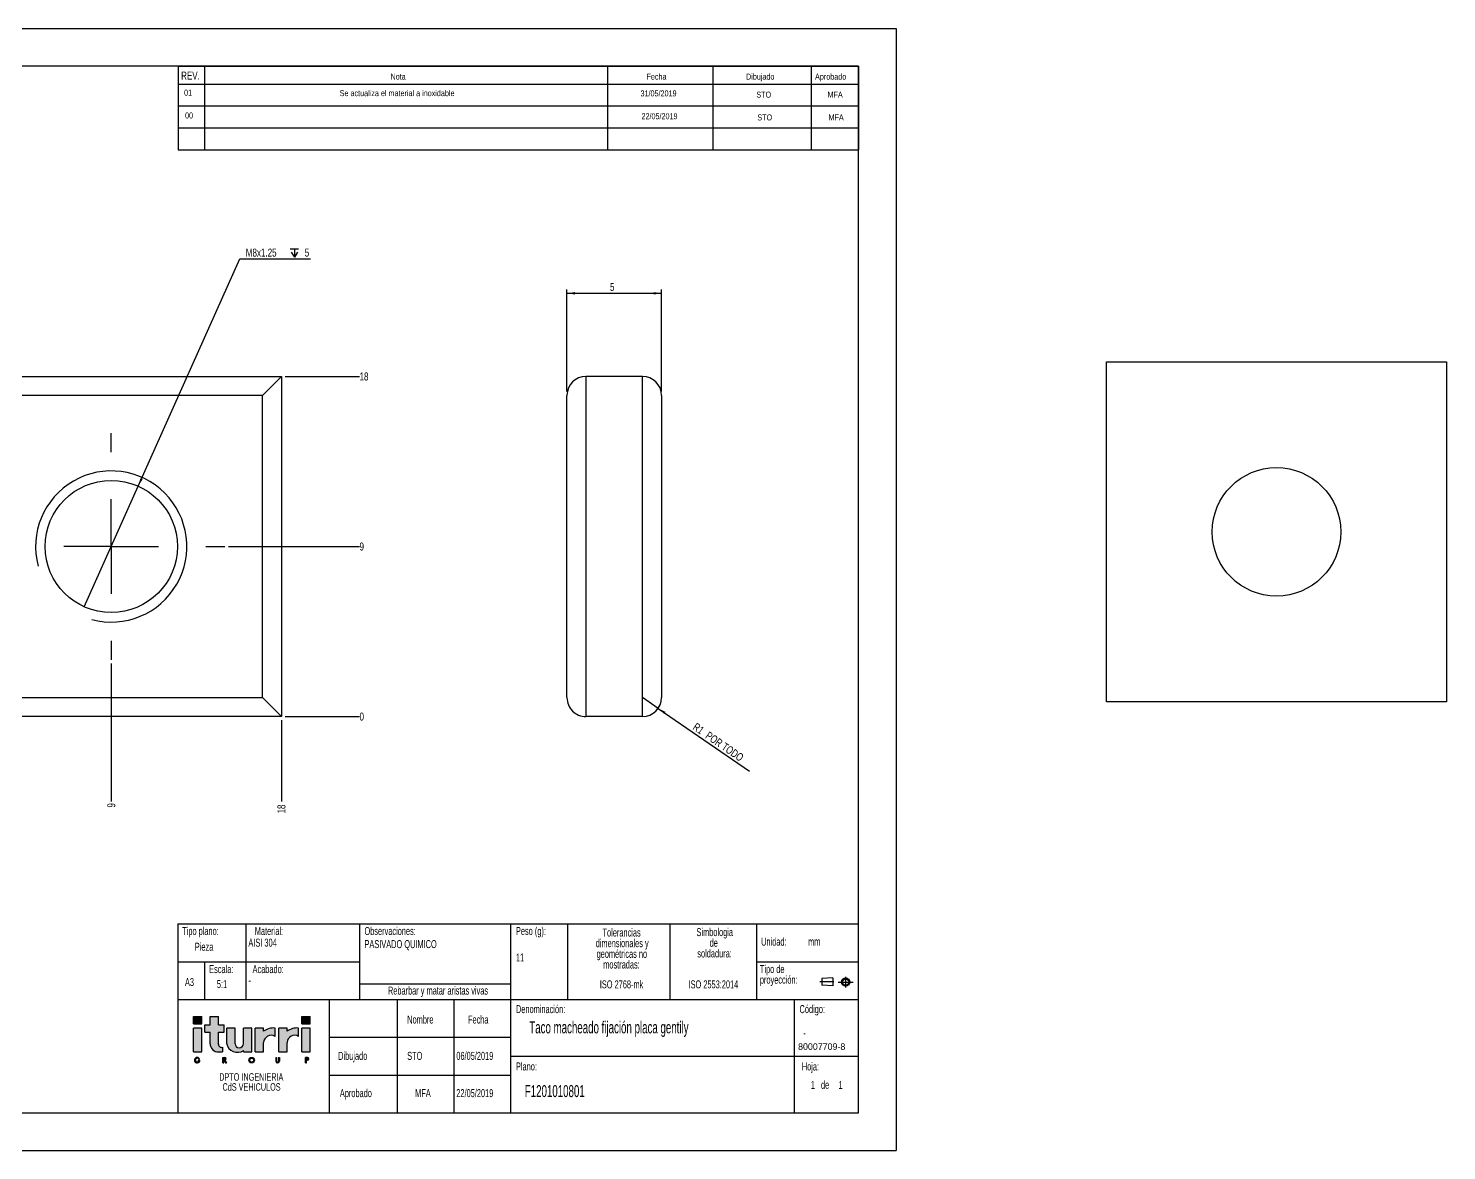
# Model space of a CAD drawing. Extents: x 0 to 565, y 0 to 163.
# Drawn here: x 38.1 to 113.1, y 0 to 59.4 of the extents above; entities that cross this region are included whole.
import ezdxf

# ---------------------------------------------------------------- set-up
doc = ezdxf.new("R2010")
doc.units = 0
doc.header["$LTSCALE"] = 0.2
doc.linetypes.add('CENTERX2', pattern=[20.319999999999997, 12.7, -2.54, 2.54, -2.54])
doc.layers.get('0').update_dxf_attribs({"linetype": 'CONTINUOUS'})
doc.layers.add('FORMATO', color=7, linetype='CONTINUOUS')
doc.layers.add('SLD-0', color=179, linetype='CONTINUOUS')
doc.styles.add('SLDTEXTSTYLE0', font='TXT', dxfattribs={"width": 0.605})
doc.styles.add('SLDTEXTSTYLE1', font='TXT', dxfattribs={"width": 0.75})
doc.dimstyles.new('SLDDIMSTYLE0', dxfattribs={"dimtxt": 0.4233333333333333, "dimasz": 0.4233333333333333, "dimexe": 0, "dimexo": 0.0625, "dimgap": 0.1058333333333333, "dimtad": 0, "dimtih": 1, "dimtoh": 1, "dimdec": 0, "dimrnd": 1e-09, "dimdsep": 46, "dimtxsty": 'SLDTEXTSTYLE1', "dimblk1": 'NONE', "dimblk2": 'NONE', "dimsah": 1, "dimcen": 0.09, "dimadec": 0, "dimazin": 0, "dimtfac": 1, "dimtdec": 0, "dimtofl": 0, "dimtmove": 0, "dimatfit": 3, "dimldrblk": 'NONE', "dimfxl": 0, "dimtolj": 1, "dimtzin": 12, "dimarcsym": 0})
doc.dimstyles.new('SLDDIMSTYLE1', dxfattribs={"dimtxt": 0.4233333333333333, "dimasz": 0.4233333333333333, "dimexe": 0, "dimexo": 0.0625, "dimgap": 0.1058333333333333, "dimtad": 0, "dimtih": 1, "dimtoh": 1, "dimdec": 1, "dimrnd": 1e-09, "dimzin": 12, "dimdsep": 46, "dimtxsty": 'SLDTEXTSTYLE1', "dimblk1": 'NONE', "dimblk2": 'NONE', "dimsah": 1, "dimcen": 0.09, "dimadec": 0, "dimazin": 0, "dimtfac": 1, "dimtdec": 1, "dimtofl": 0, "dimtmove": 0, "dimatfit": 3, "dimldrblk": 'NONE', "dimfxl": 0, "dimtolj": 1, "dimtzin": 12, "dimarcsym": 0})
doc.dimstyles.new('SLDDIMSTYLE2', dxfattribs={"dimtxt": 0.4233333333333333, "dimasz": 0.4233333333333333, "dimexe": 0, "dimexo": 0.0625, "dimgap": 0.1058333333333333, "dimtad": 1, "dimdec": 1, "dimrnd": 1e-09, "dimzin": 12, "dimdsep": 46, "dimtxsty": 'SLDTEXTSTYLE1', "dimsah": 1, "dimcen": 0.09, "dimadec": 0, "dimazin": 0, "dimtfac": 1, "dimtdec": 1, "dimtofl": 0, "dimtmove": 0, "dimatfit": 3, "dimfxl": 0, "dimtolj": 1, "dimtzin": 12, "dimarcsym": 0})
doc.dimstyles.new('SLDDIMSTYLE3', dxfattribs={"dimtxt": 0.4233333333333333, "dimasz": 0.4233333333333333, "dimexe": 0, "dimexo": 0.0625, "dimgap": 0.1058333333333333, "dimtad": 1, "dimdec": 1, "dimrnd": 1e-09, "dimzin": 12, "dimdsep": 46, "dimtxsty": 'SLDTEXTSTYLE1', "dimsah": 1, "dimcen": 0, "dimadec": 0, "dimazin": 0, "dimtfac": 1, "dimtdec": 1, "dimtofl": 0, "dimtmove": 0, "dimatfit": 3, "dimfxl": 0, "dimtolj": 1, "dimtzin": 12, "dimarcsym": 0})

# ---------------------------------------------------------------- blocks, each defined once
blk = doc.blocks.new('BLOQUE3')
at = {"color": 7, "linetype": 'CENTERX2'}
for p, q in [((79.58488141647274, 26.01115655496413), (78.95982678401784, 26.01115655496413)), ((79.77607562216458, 26.00408451931419), (80.43168376271743, 26.00408451931419)), ((80.103879692441, 25.76924235202747), (80.103879692441, 26.23892668660091))]:
    blk.add_line(p, q, dxfattribs=at)
at = {"color": 7, "linetype": 'Continuous'}
for p, q in [((79.53686373058896, 26.18948074606496), (79.04649402297167, 26.15381590784479)), ((79.04649402297167, 26.15381590784479), (79.04649402297167, 25.86849720208347)), ((79.53686373058896, 25.83283236386331), (79.04649402297167, 25.86849720208347)), ((79.53686373058896, 26.18948074606496), (79.53686373058896, 25.83283236386331))]:
    blk.add_line(p, q, dxfattribs=at)
for radius in [0.1783241911008239, 0.1426593528806507]:
    blk.add_circle((80.103879692441, 26.00408451931419), radius, dxfattribs=at)
blk = doc.blocks.new('SW_NOTE_0')
at = {"color": 0, "linetype": 'Continuous', "char_height": 0.2645833333333333, "attachment_point": 2, "style": 'SLDTEXTSTYLE0'}
for s, insert in [('DPTO INGENIERIA', (1.566829427083333, 0.3410658394813325)), ('CdS VEHICULOS', (1.575863047689199, -0.01171193403305751))]:
    blk.add_mtext(s, dxfattribs=dict(at, insert=insert))
blk = doc.blocks.new('BLOQUE1')
at = {"linetype": 'Continuous'}
for points in [[(0, 2.528957398572557), (0.2940058974944981, 2.528957398572557), (0.2940058974944981, 2.786212558880153), (0, 2.786212558880153)], [(3.819514983016063, 2.528957398572557), (4.113520880509188, 2.528957398572557), (4.113520880509188, 2.786212558880153), (3.819514983016063, 2.786212558880153)], [(0, 2.38195444982568), (0, 1.536687494530173), (0.2940058974959081, 1.536687494530173), (0.2940058974959081, 2.38195444982568)], [(3.819514983016063, 2.38195444982568), (3.819514983016063, 1.536687494530173), (4.113520880510571, 1.536687494530173), (4.113520880510571, 2.38195444982568)]]:
    blk.add_hatch(color=7, dxfattribs=at).paths.add_polyline_path(points, flags=0)
h = blk.add_hatch(color=7, dxfattribs=at)
edge = h.paths.add_edge_path(flags=0)
edge.add_line((0.588011794987849, 2.234951501078989), (0.588011794987849, 1.830693392024513))
edge.add_arc((0.8820176924819659, 1.830693392024275), 0.2940058974941188, 179.9999999999535, 270.0000000000304)
edge.add_line((0.8820176924821177, 1.536687494530154), (1.029020641226637, 1.536687494530154))
edge.add_line((1.029020641226637, 1.536687494530154), (1.029020641226623, 1.703667294140171))
edge.add_arc((1.00002175125713, 1.818681658504378), 0.1186138256257055, 185.8121672813475, 284.1511960427798, ccw=False)
edge.add_arc((1.00002175125713, 1.818681658504378), 0.1186138256257055, 174.1878327174649, 185.8121672813475, ccw=False)
edge.add_line((0.8820176924823508, 1.830693392028055), (0.8820176924823508, 2.234951501078989))
edge.add_line((0.8820176924823508, 2.234951501078989), (1.090764739020045, 2.234951501078989))
edge.add_line((1.090764739020045, 2.234951501078989), (1.090764739020045, 2.49220666138657))
edge.add_line((1.090764739020045, 2.49220666138657), (0.8820176924823508, 2.49220666138657))
edge.add_line((0.8820176924823508, 2.49220666138657), (0.8820176924823508, 2.786212558880386))
edge.add_line((0.8820176924823508, 2.786212558880386), (0.588011794987849, 2.786212558880386))
edge.add_line((0.588011794987849, 2.786212558880386), (0.588011794987849, 2.49220666138657))
edge.add_line((0.588011794987849, 2.49220666138657), (0.4042581090557107, 2.49220666138657))
edge.add_line((0.4042581090557107, 2.49220666138657), (0.4042581090557107, 2.234951501078989))
edge.add_line((0.4042581090557107, 2.234951501078989), (0.588011794987849, 2.234951501078989))
h = blk.add_hatch(color=7, dxfattribs=at)
edge = h.paths.add_edge_path(flags=0)
edge.add_line((1.176023589975209, 2.38195444982568), (1.176023589975209, 1.83069339202428))
edge.add_arc((1.548887422936751, 1.903670226651828), 0.3799382269830552, 191.0739343382657, 304.4905915460011)
edge.add_line((1.764035384965098, 1.590517850390565), (1.764035384965098, 1.536687494529243))
edge.add_line((1.764035384965098, 1.536687494529243), (2.058041282459711, 1.536687494529243))
edge.add_line((2.058041282459711, 1.536687494529243), (2.058041282459711, 2.38195444982568))
edge.add_line((2.058041282459711, 2.38195444982568), (1.764035384965597, 2.38195444982568))
edge.add_line((1.764035384965597, 2.38195444982568), (1.764035384965597, 1.83069339202428))
edge.add_arc((1.617032436218346, 1.83069339202428), 0.1470029487472509, 180, 360, ccw=False)
edge.add_line((1.470029487471095, 1.83069339202428), (1.470029487471095, 2.38195444982568))
edge.add_line((1.470029487471095, 2.38195444982568), (1.176023589975209, 2.38195444982568))
h = blk.add_hatch(color=7, dxfattribs=at)
edge = h.paths.add_edge_path(flags=0)
edge.add_arc((2.745599752880882, 1.857364191301073), 0.2680297328693548, 59.34960505052129, 176.8199676444252, ccw=False)
edge.add_line((2.882240852664109, 2.087948552332014), (2.882240852664109, 2.381954449825816))
edge.add_arc((2.833155716897795, 1.771985960085562), 0.6119402822410083, 85.39923131649581, 125.479007213571)
edge.add_line((2.477982743608694, 2.270306206587936), (2.477982743608694, 2.38195444982568))
edge.add_line((2.477982743608694, 2.38195444982568), (2.183976846115672, 2.38195444982568))
edge.add_line((2.183976846115672, 2.38195444982568), (2.183976846115672, 1.536687494530173))
edge.add_line((2.183976846115672, 1.536687494530173), (2.477982743610167, 1.536687494530173))
edge.add_line((2.477982743610167, 1.536687494530173), (2.477982743610167, 1.872232750444986))
h = blk.add_hatch(color=7, dxfattribs=at)
edge = h.paths.add_edge_path(flags=0)
edge.add_arc((3.569799323085002, 1.857364191301073), 0.2680297328693599, 59.34960505051538, 176.8199676444252, ccw=False)
edge.add_line((3.706440422868258, 2.087948552332009), (3.706440422868296, 2.381954449825765))
edge.add_arc((3.65735528710196, 1.771985960085507), 0.6119402822410149, 85.39923131649378, 125.4790072135723)
edge.add_line((3.302182313812844, 2.270306206587879), (3.302182313812822, 2.38195444982568))
edge.add_line((3.302182313812822, 2.38195444982568), (3.008176416319815, 2.38195444982568))
edge.add_line((3.008176416319815, 2.38195444982568), (3.008176416319815, 1.536687494530173))
edge.add_line((3.008176416319815, 1.536687494530173), (3.302182313814287, 1.536687494530173))
edge.add_line((3.302182313814287, 1.536687494530173), (3.302182313814287, 1.872232750444986))
h = blk.add_hatch(color=7, dxfattribs=at)
edge = h.paths.add_edge_path(flags=0)
edge.add_line((0.1796086083265869, 1.297678162934524), (0.219365498224285, 1.297678162934524))
edge.add_arc((0.1365502923927305, 1.248177563289832), 0.09648143698197358, 30.86775549419073, 356.7364169736078)
edge.add_line((0.2328752560142644, 1.242684925907259), (0.1767139190691269, 1.242684925907259))
edge.add_line((0.1767139190691269, 1.242684925907259), (0.1767139190691306, 1.211810866079295))
edge.add_line((0.1767139190691306, 1.211810866079295), (0.1911560729497497, 1.211810866079295))
edge.add_arc((0.1365502923927305, 1.248177563289832), 0.06560737714803143, 48.98147859615631, 326.33693188446523, ccw=False)
h = blk.add_hatch(color=7, dxfattribs=at)
edge = h.paths.add_edge_path(flags=0)
edge.add_line((1.173452064607761, 1.151696126307214), (1.117133335612238, 1.251943107923816))
edge.add_arc((1.110261854392032, 1.298046420005802), 0.04661258026636733, 278.4772606009694, 450.0000000000008)
edge.add_line((1.110261854392032, 1.34465900027217), (1.038955076909624, 1.34465900027217))
edge.add_line((1.038955076909624, 1.34465900027217), (1.038955076909624, 1.151696126307237))
edge.add_line((1.038955076909624, 1.151696126307237), (1.069829136744619, 1.151696126307237))
edge.add_line((1.069829136744619, 1.151696126307237), (1.069829136744619, 1.251433839739458))
edge.add_line((1.069829136744619, 1.251433839739458), (1.082006761719952, 1.251433839739458))
edge.add_line((1.082006761719952, 1.251433839739458), (1.138039383974868, 1.151696126307214))
edge.add_line((1.138039383974868, 1.151696126307214), (1.173452064607761, 1.151696126307214))
edge = h.paths.add_edge_path(flags=0)
edge.add_arc((1.110261854392032, 1.298046420005802), 0.01573852043200014, -90.0000000000008, 89.9999999999992, ccw=False)
edge.add_line((1.110261854392032, 1.282307899573802), (1.069829136744619, 1.282307899573802))
edge.add_line((1.069829136744619, 1.282307899573802), (1.069829136744619, 1.313784940437801))
edge.add_line((1.069829136744619, 1.313784940437801), (1.110261854392032, 1.313784940437802))
h = blk.add_hatch(color=7, dxfattribs=at)
edge = h.paths.add_edge_path(flags=0)
edge.add_arc((2.057301755072564, 1.248177563289832), 0.09648143698239112, 0, 360)
edge = h.paths.add_edge_path(flags=0)
edge.add_arc((2.057301755072564, 1.248177563289832), 0.06560737714802478, 0, 360)
h = blk.add_hatch(color=7, dxfattribs=at)
edge = h.paths.add_edge_path(flags=0)
edge.add_line((2.905572058823439, 1.34465900027217), (2.905572058823439, 1.21601708429554))
edge.add_arc((2.969893016811934, 1.21601708429554), 0.06432095798849882, 180, 360.0000000000008)
edge.add_line((3.034213974800437, 1.21601708429554), (3.034213974800437, 1.34465900027217))
edge.add_line((3.034213974800437, 1.34465900027217), (3.003339914966152, 1.34465900027217))
edge.add_line((3.003339914966152, 1.34465900027217), (3.003339914966152, 1.21601708429554))
edge.add_arc((2.969893016811934, 1.21601708429554), 0.0334468981542176, 180, 360, ccw=False)
edge.add_line((2.936446118657717, 1.21601708429554), (2.936446118657717, 1.34465900027217))
edge.add_line((2.936446118657717, 1.34465900027217), (2.905572058823439, 1.34465900027217))
h = blk.add_hatch(color=7, dxfattribs=at)
edge = h.paths.add_edge_path(flags=0)
edge.add_line((3.987473494714607, 1.24361598297014), (4.024550244142314, 1.24361598297014))
edge.add_arc((4.024550244142314, 1.294137491621154), 0.05052150865101496, 270.0000000000008, 450.0000000000008)
edge.add_line((4.024550244142314, 1.34465900027217), (3.956599434879611, 1.34465900027217))
edge.add_line((3.956599434879611, 1.34465900027217), (3.956599434879611, 1.151696126307237))
edge.add_line((3.956599434879611, 1.151696126307237), (3.987473494714607, 1.151696126307237))
edge.add_line((3.987473494714607, 1.151696126307237), (3.987473494714607, 1.24361598297014))
edge = h.paths.add_edge_path(flags=0)
edge.add_arc((4.024550244142314, 1.294137491621154), 0.01964744881670921, -90.0000000000008, 89.9999999999992, ccw=False)
edge.add_line((4.024550244142314, 1.274490042804445), (3.987473494714607, 1.274490042804445))
edge.add_line((3.987473494714607, 1.274490042804445), (3.987473494714607, 1.313784940437863))
edge.add_line((3.987473494714607, 1.313784940437863), (4.024550244142314, 1.313784940437863))
at = {"layer": 'SLD-0'}
for p, q in [((0, 2.786212558880152), (0.2940058974944981, 2.786212558880152)), ((0, 2.528957398572556), (0, 2.786212558880152)), ((0, 2.528957398572556), (0.2940058974944981, 2.528957398572556)), ((0.2940058974944981, 2.528957398572556), (0.2940058974944981, 2.786212558880152)), ((0.5880117949878472, 2.49220666138657), (0.5880117949878472, 2.786212558880385)), ((0.5880117949878472, 2.786212558880385), (0.8820176924823508, 2.786212558880385)), ((0.8820176924823508, 2.49220666138657), (0.8820176924823508, 2.786212558880385)), ((3.819514983016065, 2.786212558880152), (4.113520880509186, 2.786212558880152)), ((3.819514983016065, 2.528957398572556), (3.819514983016065, 2.786212558880152)), ((3.819514983016065, 2.528957398572556), (4.113520880509186, 2.528957398572556)), ((4.113520880509186, 2.528957398572556), (4.113520880509186, 2.786212558880152)), ((0, 1.536687494530173), (0, 2.381954449825679)), ((0.2940058974959081, 2.381954449825679), (0, 2.381954449825679)), ((0.2940058974959081, 1.536687494530173), (0.2940058974959081, 2.381954449825679)), ((0.4042581090557107, 2.49220666138657), (0.5880117949878472, 2.49220666138657)), ((0.4042581090557107, 2.234951501078988), (0.4042581090557107, 2.49220666138657)), ((0.4042581090557107, 2.234951501078988), (0.5880117949878472, 2.234951501078988)), ((0.5880117949878472, 1.830693392024513), (0.5880117949878472, 2.234951501078988)), ((0.8820176924823508, 2.49220666138657), (1.090764739020045, 2.49220666138657)), ((0.8820176924823508, 2.234951501078988), (1.090764739020045, 2.234951501078988)), ((0.8820176924823508, 1.80666992498317), (0.8820176924823508, 2.234951501078988)), ((1.090764739020045, 2.234951501078988), (1.090764739020045, 2.49220666138657)), ((1.176023589975211, 1.83069339202428), (1.176023589975211, 2.381954449825679)), ((1.470029487471097, 2.381954449825679), (1.176023589975211, 2.381954449825679)), ((1.470029487471097, 1.83069339202428), (1.470029487471097, 2.381954449825679)), ((2.058041282459711, 2.381954449825679), (1.764035384965595, 2.381954449825679)), ((1.764035384965595, 1.83069339202428), (1.764035384965595, 2.381954449825679)), ((2.058041282459711, 1.536687494529242), (2.058041282459711, 2.381954449825679)), ((2.18397684611567, 1.536687494530173), (2.18397684611567, 2.381954449825679)), ((2.477982743608698, 2.381954449825679), (2.18397684611567, 2.381954449825679)), ((2.477982743608698, 2.270306206587935), (2.477982743608698, 2.381954449825679)), ((2.882240852664109, 2.087948552332014), (2.882240852664109, 2.381954449825816)), ((3.008176416319813, 1.536687494530173), (3.008176416319813, 2.381954449825679)), ((3.302182313812773, 2.381954449825679), (3.008176416319813, 2.381954449825679)), ((3.302182313812773, 2.27030620658788), (3.302182313812773, 2.381954449825679)), ((3.706440422868257, 2.087948552332008), (3.706440422868293, 2.381954449825765)), ((3.819514983016065, 1.536687494530173), (3.819514983016065, 2.381954449825679)), ((4.113520880510574, 2.381954449825679), (3.819514983016065, 2.381954449825679)), ((4.113520880510574, 1.536687494530173), (4.113520880510574, 2.381954449825679)), ((1.764035384965097, 1.536687494529242), (1.764035384965097, 1.590517850390565)), ((2.477982743610169, 1.536687494530173), (2.477982743610169, 1.872232750444985)), ((3.302182313814289, 1.536687494530173), (3.302182313814289, 1.872232750444985)), ((0.1767139190691272, 1.242684925907259), (0.2328752560142644, 1.242684925907259)), ((0.1767139190691302, 1.211810866079295), (0.1767139190691272, 1.242684925907259)), ((0.1767139190691302, 1.211810866079295), (0.191156072949748, 1.211810866079295)), ((0.1796086083265869, 1.297678162934524), (0.2193654982242832, 1.297678162934524)), ((1.038955076909626, 1.151696126307236), (1.038955076909626, 1.344659000272169)), ((1.038955076909626, 1.344659000272169), (1.110261854392031, 1.344659000272169)), ((1.038955076909626, 1.151696126307236), (1.069829136744621, 1.151696126307236)), ((1.069829136744621, 1.282307899573802), (1.069829136744621, 1.313784940437801)), ((1.069829136744621, 1.313784940437801), (1.110261854392031, 1.313784940437802)), ((1.069829136744621, 1.282307899573802), (1.110261854392031, 1.282307899573802)), ((1.069829136744621, 1.251433839739458), (1.08200676171995, 1.251433839739458)), ((1.069829136744621, 1.151696126307236), (1.069829136744621, 1.251433839739458)), ((1.08200676171995, 1.251433839739458), (1.13803938397487, 1.151696126307214)), ((1.117133335612236, 1.251943107923817), (1.173452064607761, 1.151696126307214)), ((1.13803938397487, 1.151696126307214), (1.173452064607761, 1.151696126307214)), ((2.905572058823436, 1.344659000272169), (2.905572058823436, 1.21601708429554)), ((2.905572058823436, 1.344659000272169), (2.936446118657721, 1.344659000272169)), ((2.936446118657721, 1.344659000272169), (2.936446118657721, 1.21601708429554)), ((3.003339914966152, 1.344659000272169), (3.003339914966152, 1.21601708429554)), ((3.003339914966152, 1.344659000272169), (3.034213974800437, 1.344659000272169)), ((3.034213974800437, 1.344659000272169), (3.034213974800437, 1.21601708429554)), ((4.024550244142317, 1.344659000272169), (3.956599434879609, 1.344659000272169)), ((3.956599434879609, 1.151696126307236), (3.956599434879609, 1.344659000272169)), ((3.956599434879609, 1.151696126307236), (3.956599434879609, 1.344659000272169)), ((3.956599434879609, 1.151696126307236), (3.987473494714605, 1.151696126307236)), ((3.987473494714605, 1.274490042804445), (3.987473494714605, 1.313784940437863)), ((4.024550244142317, 1.313784940437863), (3.987473494714605, 1.313784940437863)), ((4.024550244142317, 1.274490042804445), (3.987473494714605, 1.274490042804445)), ((4.024550244142317, 1.243615982970139), (3.987473494714605, 1.243615982970139)), ((3.987473494714605, 1.151696126307236), (3.987473494714605, 1.243615982970139))]:
    blk.add_line(p, q, dxfattribs=at)
at = {"layer": 'SLD-0', "linetype": 'Continuous'}
for p, q in [((0, 1.536687494530173), (0.2940058974959081, 1.536687494530173)), ((0.8820176924821177, 1.536687494530153), (1.029020641226636, 1.536687494530153)), ((1.029020641226624, 1.703667294140171), (1.029020641226636, 1.536687494530153)), ((1.764035384965097, 1.536687494529242), (2.058041282459711, 1.536687494529242)), ((2.18397684611567, 1.536687494530173), (2.477982743610169, 1.536687494530173)), ((3.008176416319813, 1.536687494530173), (3.302182313814289, 1.536687494530173)), ((3.819514983016065, 1.536687494530173), (4.113520880510574, 1.536687494530173))]:
    blk.add_line(p, q, dxfattribs=at)
at = {"layer": 'SLD-0'}
for radius in [0.09648143698238698, 0.06560737714802478]:
    blk.add_circle((2.057301755072566, 1.248177563289832), radius, dxfattribs=at)
at = {"layer": 'SLD-0', "linetype": 'Continuous'}
for centre, radius, start, end in [((2.833155716897795, 1.771985960085562), 0.6119402822410075, 85.39923131649581, 125.4790072135707), ((2.745599752880884, 1.857364191301072), 0.2680297328693557, 59.34960505052255, 176.819967644426), ((3.657355287101885, 1.77198596008551), 0.6119402822410163, 85.399231316487, 125.479007213572), ((3.569799323085005, 1.857364191301072), 0.2680297328693623, 59.34960505051691, 176.819967644426)]:
    blk.add_arc(centre, radius, start, end, dxfattribs=at)
at = {"layer": 'SLD-0'}
for centre, radius, start, end in [((0.8820176924819678, 1.830693392024274), 0.2940058974941206, 179.9999999999535, 270.00000000003), ((1.000021751257131, 1.818681658504377), 0.1186138256257049, 174.1878327193011, 284.1511960427808), ((1.54888742293675, 1.903670226651828), 0.3799382269830543, 191.0739343382658, 304.4905915460011), ((1.617032436218346, 1.83069339202428), 0.1470029487472491, 180, 0), ((0.1365502923927286, 1.248177563289832), 0.09648143698197496, 30.86775549419072, 356.7364169736078), ((0.1365502923927286, 1.248177563289832), 0.06560737714803282, 48.9814785961559, 326.3369318844665), ((1.110261854392031, 1.298046420005802), 0.04661258026636749, 278.4772606009695, 90), ((1.110261854392031, 1.298046420005802), 0.01573852043200019, 270.0000000000008, 90), ((2.969893016811937, 1.21601708429554), 0.0643209579885009, 180, 0), ((2.969893016811937, 1.21601708429554), 0.03344689815421598, 180, 0), ((4.024550244142317, 1.294137491621154), 0.05052150865101512, 270.0000000000008, 90), ((4.024550244142317, 1.294137491621154), 0.01964744881670932, 270.0000000000008, 90)]:
    blk.add_arc(centre, radius, start, end, dxfattribs=at)
at = {"color": 7, "linetype": 'Continuous'}
blk.add_blockref('SW_NOTE_0', (0.4764245438389825, 0.4471586815527541), dxfattribs=at)
blk = doc.blocks.new('SW_NOTE_1')
at = {"layer": 'SLD-0', "color": 0, "char_height": 0.4233333333333333, "attachment_point": 2, "style": 'SLDTEXTSTYLE0'}
for s, insert in [('dimensionales y', (1.508663719991843, -0.01873909445289229)), ('Tolerancias', (1.48166666666667, 0.5457053431701318)), ('geométricas no', (1.492543903092547, -0.5831835320759162)), ('mostradas:', (1.475738008966043, -1.14762796969894))]:
    blk.add_mtext(s, dxfattribs=dict(at, insert=insert))
blk = doc.blocks.new('SW_NOTE_2')
at = {"layer": 'SLD-0', "color": 0, "char_height": 0.4233333333333333, "attachment_point": 1, "style": 'SLDTEXTSTYLE0'}
for s, insert in [('Tipo de', (0, 0.5457053431701318)), ('proyección:', (0, -0.01873909445289229))]:
    blk.add_mtext(s, dxfattribs=dict(at, insert=insert))
blk = doc.blocks.new('SW_NOTE_3')
at = {"layer": 'SLD-0', "color": 0, "char_height": 0.4233333333333333, "attachment_point": 2, "style": 'SLDTEXTSTYLE0'}
for s, insert in [('Simbologia', (1.42213541666667, 0.5457053431701318)), ('de', (1.368483741879467, -0.01873909445289229)), ('soldadura:', (1.412825998117528, -0.5831835320759162))]:
    blk.add_mtext(s, dxfattribs=dict(at, insert=insert))
blk = doc.blocks.new('SW_NOTE_5')
at = {"layer": 'SLD-0', "color": 0, "char_height": 0.4233333333333333, "attachment_point": 2, "style": 'SLDTEXTSTYLE0'}
for s, insert in [('dimensionales y', (1.508663719991843, -0.01873909445289229)), ('Tolerancias', (1.48166666666667, 0.5457053431701318)), ('geométricas no', (1.492543903092547, -0.5831835320759162)), ('mostradas:', (1.475738008966043, -1.14762796969894))]:
    blk.add_mtext(s, dxfattribs=dict(at, insert=insert))
blk = doc.blocks.new('SW_NOTE_6')
at = {"layer": 'SLD-0', "color": 0, "char_height": 0.4233333333333333, "attachment_point": 1, "style": 'SLDTEXTSTYLE0'}
for s, insert in [('Tipo de', (0, 0.5457053431701318)), ('proyección:', (0, -0.01873909445289229))]:
    blk.add_mtext(s, dxfattribs=dict(at, insert=insert))
blk = doc.blocks.new('SW_NOTE_7')
at = {"layer": 'SLD-0', "color": 0, "char_height": 0.4233333333333333, "attachment_point": 2, "style": 'SLDTEXTSTYLE0'}
for s, insert in [('Simbologia', (1.42213541666667, 0.5457053431701318)), ('de', (1.368483741879467, -0.01873909445289229)), ('soldadura:', (1.412825998117528, -0.5831835320759162))]:
    blk.add_mtext(s, dxfattribs=dict(at, insert=insert))
blk = doc.blocks.new('_D_1')
at = {"layer": 'FORMATO', "color": 7}
blk.add_line((42.47212303245887, 25.77642774566473), (42.47212303245887, 18.47084269900588), dxfattribs=at)
at = {"layer": 'FORMATO', "color": 7, "insert": (42.26273252021778, 18.15804639407214), "char_height": 0.4233333333333333, "attachment_point": 1, "rotation": 90, "style": 'SLDTEXTSTYLE1'}
blk.add_mtext('9', dxfattribs=at)
blk = doc.blocks.new('_NONE')
blk = doc.blocks.new('_D_2')
at = {"layer": 'FORMATO', "color": 7}
blk.add_line((51.47212303245887, 22.77642774566473), (51.47212303245887, 18.47084269900588), dxfattribs=at)
at = {"layer": 'FORMATO', "color": 7, "insert": (51.26273252021778, 17.84525008913841), "char_height": 0.4233333333333333, "attachment_point": 1, "rotation": 90, "style": 'SLDTEXTSTYLE1'}
blk.add_mtext('18', dxfattribs=at)
blk = doc.blocks.new('_D_3')
at = {"layer": 'FORMATO', "color": 7}
blk.add_line((51.67212303245887, 22.97642774566473), (55.60567159202471, 22.97642774566473), dxfattribs=at)
at = {"layer": 'FORMATO', "color": 7, "insert": (55.6056715920247, 23.18581825790582), "char_height": 0.4233333333333333, "attachment_point": 1, "style": 'SLDTEXTSTYLE1'}
blk.add_mtext('0', dxfattribs=at)
blk = doc.blocks.new('_D_4')
at = {"layer": 'FORMATO', "color": 7}
blk.add_line((48.67212303245888, 31.97642774566473), (55.60567159202471, 31.97642774566473), dxfattribs=at)
at = {"layer": 'FORMATO', "color": 7, "insert": (55.6056715920247, 32.18581825790582), "char_height": 0.4233333333333333, "attachment_point": 1, "style": 'SLDTEXTSTYLE1'}
blk.add_mtext('9', dxfattribs=at)
blk = doc.blocks.new('_D_5')
at = {"layer": 'FORMATO', "color": 7}
blk.add_line((51.67212303245887, 40.97642774566473), (55.60567159202471, 40.97642774566473), dxfattribs=at)
at = {"layer": 'FORMATO', "color": 7, "insert": (55.60567159202472, 41.18581825790581), "char_height": 0.4233333333333333, "attachment_point": 1, "style": 'SLDTEXTSTYLE1'}
blk.add_mtext('18', dxfattribs=at)
blk = doc.blocks.new('SW_SYMBOL_HOLE_DEPTH')
at = {"layer": 'FORMATO', "color": 0}
for p, q in [((0, 175), (160, 175)), ((20, 111), (80, 15)), ((80, 175), (80, 15)), ((140, 111), (80, 15))]:
    blk.add_line(p, q, dxfattribs=at)
blk = doc.blocks.new('SW_RADIAL_DIMENSION_0')
at = {"layer": 'FORMATO', "color": 0}
for p, q in [((-5.689798753495912, -12.02427036693415), (-0.3174999999999983, 2.328306436538696e-08)), ((-0.3174999999999983, 2.328306436538696e-08), (3.427588939666748, 2.328306436538696e-08)), ((-8.545269489479734, -18.41538035471718), (-5.689798753495912, -12.02427036693415))]:
    blk.add_line(p, q, dxfattribs=at)
blk.add_solid([(-5.689798753495912, -12.02427036693415), (-5.457647686755759, -11.66432776536309), (-5.576573835978974, -11.61119299855431)], dxfattribs=at)
at = {"layer": 'FORMATO', "color": 0, "xscale": 0.0027037109375, "yscale": 0.0027037109375, "zscale": 0.0027037109375}
blk.add_blockref('SW_SYMBOL_HOLE_DEPTH', (2.353419736027718, 0.05870442708333368), dxfattribs=at)
at = {"layer": 'FORMATO', "color": 0, "char_height": 0.4233333333333333, "attachment_point": 1, "style": 'SLDTEXTSTYLE1'}
for s, insert in [('M8x1.25', (0, 0.5457053431701331)), ('5', (3.117536487579342, 0.5457053431701331))]:
    blk.add_mtext(s, dxfattribs=dict(at, insert=insert))
blk = doc.blocks.new('SW_CENTERMARKSYMBOL_0')
at = {"layer": 'FORMATO', "color": 0}
for p, q in [((0, 5.000000000000004), (0, 6)), ((0, 0), (0, 2.500000000000002)), ((-5.000000000000004, 0), (-6, 0)), ((0, 0), (-2.500000000000002, 0)), ((0, 0), (0, -2.499999999999996)), ((0, 0), (2.499999999999996, 0)), ((4.999999999999999, 0), (5.999999999999995, 0)), ((0, -4.999999999999999), (0, -5.999999999999995))]:
    blk.add_line(p, q, dxfattribs=at)
blk = doc.blocks.new('_D_6')
at = {"layer": 'FORMATO', "color": 7}
for p, q in [((66.57974946020542, 40.17642774566472), (66.57974946020542, 45.57642774566473)), ((66.57974946020542, 45.37642774566473), (71.5797494602054, 45.37642774566473)), ((71.5797494602054, 40.17642774566472), (71.5797494602054, 45.57642774566473))]:
    blk.add_line(p, q, dxfattribs=at)
for points in [[(66.57974946020542, 45.37642774566473), (67.00308279353875, 45.31129954053652), (67.00308279353875, 45.44155595079293)], [(71.5797494602054, 45.37642774566473), (71.15641612687207, 45.44155595079293), (71.15641612687207, 45.31129954053652)]]:
    blk.add_solid(points, dxfattribs=at)
at = {"layer": 'FORMATO', "color": 7, "insert": (68.85441122236902, 45.92213306555178), "char_height": 0.4233333333333333, "attachment_point": 1, "style": 'SLDTEXTSTYLE1'}
blk.add_mtext('5', dxfattribs=at)
blk = doc.blocks.new('_D_7')
at = {"layer": 'FORMATO', "color": 7}
for q in [(70.5797494602054, 23.97642774566473), (76.23407059670562, 20.07758931803114)]:
    blk.add_line((71.40300942683878, 23.40876320798527), q, dxfattribs=at)
blk.add_solid([(71.40300942683878, 23.40876320798527), (71.71455184025957, 23.11483444305357), (71.78849378516757, 23.22206933101505)], dxfattribs=at)
at = {"layer": 'FORMATO', "color": 7, "char_height": 0.4233333333333333, "attachment_point": 1, "rotation": 325.41247309157416, "style": 'SLDTEXTSTYLE1'}
for s, insert in [('R1', (73.43390231170615, 22.67033119675555)), ('POR TODO', (74.10414519742949, 22.20817691587514))]:
    blk.add_mtext(s, dxfattribs=dict(at, insert=insert))

msp = doc.modelspace()

# ---------------------------------------------------------------- linework, layer by layer
at = {"color": 7, "linetype": 'Continuous'}
for p, q in [((-1.058181320345852e-14, 59.4), (84.00000000000001, 59.4)), ((84.00000000000001, 59.4), (84.00000000000001, 0)), ((82.00000000000001, 57.4), (3.99999999999999, 57.39999999999998)), ((82.00000000000001, 2.000000000000002), (82.00000000000001, 57.4)), ((95.11153252227622, 41.752784399692), (113.1115325222762, 41.752784399692)), ((95.11153252227622, 23.752784399692), (95.11153252227622, 41.752784399692)), ((113.1115325222762, 41.752784399692), (113.1115325222762, 23.752784399692)), ((33.47212303245887, 40.97642774566473), (51.47212303245886, 40.97642774566473)), ((50.47212303245886, 39.97642774566473), (51.47212303245886, 40.97642774566473)), ((51.47212303245886, 40.97642774566473), (51.47212303245887, 22.97642774566473)), ((67.57974946020539, 40.97642774566473), (67.57974946020539, 22.97642774566473)), ((70.57974946020539, 40.97642774566473), (67.57974946020539, 40.97642774566473)), ((70.57974946020539, 22.97642774566473), (70.57974946020539, 40.97642774566473)), ((50.47212303245886, 39.97642774566473), (34.47212303245887, 39.97642774566473)), ((50.47212303245887, 23.97642774566473), (50.47212303245886, 39.97642774566473)), ((66.57974946020538, 23.97642774566473), (66.57974946020538, 39.97642774566473)), ((71.57974946020539, 39.97642774566473), (71.57974946020539, 23.97642774566473)), ((34.47212303245887, 23.97642774566473), (50.47212303245887, 23.97642774566473)), ((51.47212303245887, 22.97642774566473), (50.47212303245886, 23.97642774566474)), ((113.1115325222762, 23.752784399692), (95.11153252227622, 23.752784399692)), ((51.47212303245887, 22.97642774566473), (33.47212303245887, 22.97642774566473)), ((70.57974946020539, 22.97642774566473), (67.57974946020539, 22.97642774566473)), ((46.00000000000001, 12), (81.99999999999999, 12)), ((46.00000000000001, 12), (46.00000000000001, 2.000000000000002)), ((4.000000000000004, 2.000000000000002), (82.00000000000001, 2.000000000000002)), ((1.506123674335147, 1.561251128379126e-15), (84.00000000000001, 0))]:
    msp.add_line(p, q, dxfattribs=at)
msp.add_circle((104.1115325222762, 32.75278439969199), 3.4)
msp.add_circle((42.47212303245887, 31.97642774566473), 3.5, dxfattribs=at)
for centre, radius, start, end in [((67.57974946020539, 39.97642774566473), 1.000000000000014, 90, 180), ((70.57974946020539, 39.97642774566473), 1, 0, 90), ((42.47212303245887, 31.97642774566473), 3.999999999999998, 255.0000000000009, 195.0000000000009), ((67.57974946020539, 23.97642774566473), 1.000000000000014, 180, 270.0000000000008), ((70.57974946020539, 23.97642774566473), 1, 270.0000000000008, 0)]:
    msp.add_arc(centre, radius, start, end, dxfattribs=at)
at = {"layer": 'FORMATO'}
for p, q in [((46.01829343858957, 57.4), (82.00000000000001, 57.4)), ((46.01829343858957, 57.4), (46.01829343858957, 52.97311706935953)), ((47.40671320087358, 57.4), (47.40671320087358, 52.97311706935953)), ((68.73141027119205, 57.4), (68.73141027119205, 52.97311706935953)), ((74.29244758771927, 57.4), (74.29244758771927, 52.97311706935953)), ((79.50254857952397, 57.4), (79.50254857952397, 52.97311706935953)), ((82.00000000000001, 57.4), (82.00000000000001, 52.97311706935953)), ((46.01829343858957, 56.45311706935954), (82.00000000000001, 56.45311706935954)), ((46.01829343858957, 55.29311706935953), (82.00000000000001, 55.29311706935953)), ((46.01829343858957, 54.13311706935953), (82.00000000000001, 54.13311706935953)), ((46.01829343858957, 52.97311706935953), (82.00000000000001, 52.97311706935953))]:
    msp.add_line(p, q, dxfattribs=at)
at = {"layer": 'SLD-0'}
for p, q in [((49.60000000000001, 12), (49.60000000000001, 8.000000000000002)), ((55.60000000000002, 12), (55.60000000000002, 8.000000000000002)), ((63.60000000000004, 12), (63.60000000000004, 8.000000000000002)), ((66.60000000000004, 12), (66.60000000000004, 8.000000000000002)), ((72.01634208981935, 12), (72.01634208981935, 8.000000000000002)), ((76.60000000000002, 12), (76.60000000000002, 8.000000000000002)), ((46.00000000000001, 10), (49.60000000000001, 10)), ((47.4, 10), (47.4, 8.000000000000002)), ((49.60000000000001, 10), (55.60000000000001, 10)), ((76.60000000000002, 10), (81.99999999999999, 10)), ((55.60000000000002, 8.831585651171661), (63.60000000000004, 8.831585651171661)), ((46.00000000000001, 8.000000000000002), (81.99999999999999, 8.000000000000002)), ((54, 8.000000000000002), (54, 2.000000000000002)), ((57.60000000000001, 8.000000000000002), (57.60000000000001, 2.000000000000002)), ((60.60000000000001, 8.000000000000002), (60.60000000000001, 2.000000000000002)), ((63.60000000000004, 8.000000000000002), (63.60000000000004, 2.000000000000002)), ((78.60000000000001, 8.000000000000002), (78.60000000000001, 2.000000000000002)), ((54, 6.000000000000003), (63.60000000000001, 6.000000000000003)), ((63.60000000000004, 5.000000000000002), (78.60000000000001, 5.000000000000002)), ((78.60000000000001, 5.000000000000002), (82.00000000000001, 5.000000000000002)), ((54, 4.000000000000003), (63.60000000000001, 4.000000000000003))]:
    msp.add_line(p, q, dxfattribs=at)

# ---------------------------------------------------------------- block references
at = {"color": 7, "linetype": 'Continuous'}
for name, p, xscale, yscale, zscale in [('BLOQUE3', (-14.8021511115469, -22.28151043796166), 1.2, 1.2, 1.2), ('BLOQUE3', (-14.8021511115469, -22.28151043796166), 1.2, 1.2, 1.2), ('BLOQUE1', (46.81638445037971, 2.916242547999031), 1.5, 1.5, 1.5), ('BLOQUE1', (46.81638445037971, 2.916242547999031), 1.5, 1.5, 1.5)]:
    msp.add_blockref(name, p, dxfattribs=dict(at, xscale=xscale, yscale=yscale, zscale=zscale))
at = {"layer": 'FORMATO'}
msp.add_blockref('SW_RADIAL_DIMENSION_0', (49.5896571539467, 47.19625310649039), dxfattribs=at)
at = {"layer": 'FORMATO', "color": 7}
msp.add_blockref('SW_CENTERMARKSYMBOL_0', (42.47212303245887, 31.97642774566473), dxfattribs=at)
at = {"layer": 'SLD-0'}
for name, p in [('SW_NOTE_1', (67.98908427878163, 11.21119528060474)), ('SW_NOTE_5', (67.98908427878163, 11.21119528060474)), ('SW_NOTE_3', (72.97462431049448, 11.23310853766173)), ('SW_NOTE_7', (72.97462431049448, 11.23310853766173)), ('SW_NOTE_2', (76.78279908915574, 9.278189084103596)), ('SW_NOTE_6', (76.78279908915574, 9.278189084103596))]:
    msp.add_blockref(name, p, dxfattribs=at)

# ---------------------------------------------------------------- texts
at = {"insert": (78.80500881110618, 5.683752835293902), "char_height": 0.35, "attachment_point": 1}
msp.add_mtext_dynamic_manual_height_columns('80007709-8', width=5.164648472311242, gutter_width=2.822222222222222, heights=[0], dxfattribs=at)
at = {"layer": 'FORMATO', "style": 'SLDTEXTSTYLE1'}
for s, insert, char_height, attachment_point in [('REV.', (46.16713927131186, 57.11042804813565), 0.4233333333333333, 1), ('Fecha', (70.78528126573192, 57.00516374240667), 0.3174999999999999, 1), ('Dibujado', (76.05216944058314, 57.00516374240667), 0.3174999999999999, 1), ('Aprobado', (79.70201419675945, 57.00516374240667), 0.3174999999999999, 1), ('Nota', (57.24487672460153, 57.00516374240667), 0.3174999999999999, 1), ('01', (46.53708159867838, 56.15481886886706), 0.3174999999999999, 2), ('Se actualiza el material a inoxidable', (57.59343906694833, 56.12876395150863), 0.3174999999999999, 2), ('31/05/2019', (71.42274280123634, 56.11575176605179), 0.3174999999999999, 2), ('STO', (76.98988994004927, 56.05059919943336), 0.3174999999999999, 2), ('MFA', (80.76480185525894, 56.05059919943337), 0.3174999999999999, 2), ('00', (46.58864428812837, 54.94847357055951), 0.3174999999999999, 2), ('22/05/2019', (71.47430549068633, 54.90940646774424), 0.3174999999999999, 2), ('STO', (77.04145262949925, 54.8442539011258), 0.3174999999999999, 2), ('MFA', (80.81636454470893, 54.84425390112582), 0.3174999999999999, 2)]:
    msp.add_mtext(s, dxfattribs=dict(at, insert=insert, char_height=char_height, attachment_point=attachment_point))
at = {"layer": 'SLD-0', "style": 'SLDTEXTSTYLE0'}
for s, insert, char_height, attachment_point in [('Tipo plano:', (46.22585816411974, 11.8361729286205), 0.4233333333333333, 1), ('Tipo plano:', (46.22585816411974, 11.8361729286205), 0.4233333333333333, 1), ('Material:', (50.06593381880391, 11.83617292862049), 0.4233333333333333, 1), ('Material:', (50.06593381880391, 11.83617292862049), 0.4233333333333333, 1), ('Observaciones:', (55.86772302260145, 11.83617292862049), 0.4233333333333333, 1), ('Observaciones:', (55.86772302260145, 11.83617292862049), 0.4233333333333333, 1), ('Peso (g):', (63.88061188659777, 11.8361729286205), 0.4233333333333333, 1), ('Peso (g):', (63.88061188659777, 11.8361729286205), 0.4233333333333333, 1), ('Unidad:', (76.84922983812984, 11.27412562998038), 0.4233333333333333, 1), ('Unidad:', (76.84922983812984, 11.27412562998038), 0.4233333333333333, 1), ('Pieza', (46.89451894825998, 11.00383913061758), 0.4233333333333333, 1), ('Pieza', (46.89451894825998, 11.00383913061758), 0.4233333333333333, 1), ('AISI 304', (49.72696570676798, 11.22115175836056), 0.4233333333333333, 1), ('AISI 304', (49.72696570676798, 11.22115175836056), 0.4233333333333333, 1), ('PASIVADO QUIMICO', (55.86772302260145, 11.14362315953985), 0.4233333333333333, 1), ('PASIVADO QUIMICO', (55.86772302260145, 11.14362315953985), 0.4233333333333333, 1), ('mm', (79.33243556735351, 11.27412562998038), 0.4233333333333333, 1), ('mm', (79.33243556735351, 11.27412562998038), 0.4233333333333333, 1), ('Escala:', (47.65262099355234, 9.82029369408652), 0.4233333333333333, 1), ('Escala:', (47.65262099355234, 9.82029369408652), 0.4233333333333333, 1), ('Acabado:', (49.94765538616646, 9.820293694086523), 0.4233333333333333, 1), ('Acabado:', (49.94765538616646, 9.820293694086523), 0.4233333333333333, 1), ('11', (63.88061188659777, 10.43626176060663), 0.4233333333333333, 1), ('11', (63.88061188659777, 10.43626176060663), 0.4233333333333333, 1), ('A3', (46.37186978491857, 9.134873547193646), 0.4233333333333333, 1), ('A3', (46.37186978491857, 9.134873547193646), 0.4233333333333333, 1), ('5:1', (48.0580464403197, 9.026948966077127), 0.4233333333333333, 1), ('5:1', (48.0580464403197, 9.026948966077127), 0.4233333333333333, 1), ('ISO 2768-mk', (69.46732111090364, 9.012003471892172), 0.4233333333333333, 2), ('ISO 2768-mk', (69.46732111090364, 9.012003471892172), 0.4233333333333333, 2), ('ISO 2553:2014', (74.32507741929193, 9.012003471892172), 0.4233333333333333, 2), ('ISO 2553:2014', (74.32507741929193, 9.012003471892172), 0.4233333333333333, 2), ('-', (49.72696570676797, 9.235145009918657), 0.4233333333333333, 1), ('-', (49.72696570676797, 9.235145009918657), 0.4233333333333333, 1), ('Rebarbar y matar aristas vivas', (59.75709802260142, 8.684745939035045), 0.4233333333333333, 2), ('Rebarbar y matar aristas vivas', (59.75709802260142, 8.684745939035045), 0.4233333333333333, 2), ('Denominación:', (63.88061188659775, 7.702862251251183), 0.4233333333333333, 1), ('Denominación:', (63.88061188659775, 7.702862251251183), 0.4233333333333333, 1), ('Código:', (78.87958787343223, 7.702862251251183), 0.4233333333333333, 1), ('Código:', (78.87958787343223, 7.702862251251183), 0.4233333333333333, 1), ('Nombre', (58.12754917445228, 7.150966758979571), 0.4233333333333333, 1), ('Nombre', (58.12754917445228, 7.150966758979571), 0.4233333333333333, 1), ('Fecha', (61.34166618924103, 7.150966758979573), 0.4233333333333333, 1), ('Fecha', (61.34166618924103, 7.150966758979573), 0.4233333333333333, 1), ('Taco macheado fijación placa gentily', (64.58591895133908, 6.843466424262008), 0.6349999999999999, 1), ('Taco macheado fijación placa gentily', (64.58591895133908, 6.843466424262008), 0.6349999999999999, 1), ('-', (79.07602719679461, 6.438633725433694), 0.4233333333333333, 1), ('-', (79.07602719679461, 6.438633725433694), 0.4233333333333333, 1), ('Dibujado', (54.47463722088924, 5.228061742761943), 0.4233333333333333, 1), ('Dibujado', (54.47463722088924, 5.228061742761943), 0.4233333333333333, 1), ('STO', (58.12754917445228, 5.228061754403471), 0.4233333333333333, 1), ('06/05/2019', (60.72573070070931, 5.228061754403474), 0.4233333333333333, 1), ('Plano:', (63.88061188659775, 4.667653498997527), 0.4233333333333333, 1), ('Plano:', (63.88061188659775, 4.667653498997527), 0.4233333333333333, 1), ('Hoja:', (79.00278354865758, 4.667653498997527), 0.4233333333333333, 1), ('Hoja:', (79.00278354865758, 4.667653498997527), 0.4233333333333333, 1), ('Aprobado', (54.56490836691304, 3.256471733372532), 0.4233333333333333, 1), ('Aprobado', (54.56490836691304, 3.256471733372532), 0.4233333333333333, 1), ('MFA', (58.54701169321882, 3.256471745014065), 0.4233333333333333, 1), ('22/05/2019', (60.7257307007093, 3.256471745014063), 0.4233333333333333, 1), ('F1201010801', (64.34779395133909, 3.469352178803537), 0.6349999999999999, 1), ('F1201010801', (64.34779395133909, 3.469352178803537), 0.6349999999999999, 1), ('1', (79.48254275261102, 3.694980750194883), 0.4233333333333333, 1), ('1', (79.48254275261102, 3.694980750194883), 0.4233333333333333, 1), ('1', (79.48254275261102, 3.694980750194883), 0.4233333333333333, 1), ('1', (79.48254275261102, 3.694980750194883), 0.4233333333333333, 1), ('de', (80.0155004965971, 3.694980738553351), 0.4233333333333333, 1), ('de', (80.0155004965971, 3.694980738553351), 0.4233333333333333, 1), ('de', (80.0155004965971, 3.694980738553351), 0.4233333333333333, 1), ('de', (80.0155004965971, 3.694980738553351), 0.4233333333333333, 1), ('1', (80.94615990496908, 3.694980750194883), 0.4233333333333333, 1), ('1', (80.94615990496908, 3.694980750194883), 0.4233333333333333, 1), ('1', (80.94615990496908, 3.694980750194883), 0.4233333333333333, 1), ('1', (80.94615990496908, 3.694980750194883), 0.4233333333333333, 1)]:
    msp.add_mtext(s, dxfattribs=dict(at, insert=insert, char_height=char_height, attachment_point=attachment_point))

# ---------------------------------------------------------------- dimensions: what is measured, and where the dimension line sits
at = {"layer": 'FORMATO', "color": 7}
dim = msp.add_linear_dim(base=(71.5797494602054, 45.37642774566473), p1=(66.57974946020542, 39.97642774566473), p2=(71.5797494602054, 39.97642774566473), dimstyle='SLDDIMSTYLE2', dxfattribs=at)
dim.commit()
dim.dimension.update_dxf_attribs({"geometry": '_D_6', "text_midpoint": (69.0108093748359, 45.37642774566473), "dimtype": 160})
for feature_location, offset, dtype, origin, dimstyle, picture, middle in [((51.47212303245887, 40.97642774566473), (4.1335485595658525, 0), 0, (51.47212303245887, 22.97642774566473), 'SLDDIMSTYLE1', '_D_5', (55.91846789695845, 40.97642774566472)), ((48.47212303245887, 31.97642774566473), (7.133548559565845, 0), 0, (51.47212303245887, 22.97642774566473), 'SLDDIMSTYLE1', '_D_4', (55.76206974449156, 31.97642774566473)), ((42.47212303245887, 25.97642774566473), (0, -7.505585046658851), 1, (33.47212303245888, 22.97642774566473), 'SLDDIMSTYLE1', '_D_1', (42.47212303245887, 18.31444454653901)), ((51.47212303245887, 22.97642774566473), (0, -4.505585046658858), 1, (33.47212303245888, 22.97642774566473), 'SLDDIMSTYLE1', '_D_2', (51.47212303245887, 18.15804639407214)), ((51.47212303245887, 22.97642774566473), (4.133548559565845, 0), 0, (51.47212303245887, 22.97642774566473), 'SLDDIMSTYLE0', '_D_3', (55.76206974449156, 22.97642774566473))]:
    dim = msp.add_ordinate_dim(feature_location=feature_location, offset=offset, dtype=dtype, origin=origin, dimstyle=dimstyle, dxfattribs=at)
    dim.commit()
    dim.dimension.update_dxf_attribs({"geometry": picture, "text_midpoint": middle})
dim = msp.add_radius_dim(center=(70.5797494602054, 23.97642774566473), mpoint=(71.40300942683878, 23.40876320798527), text='<> POR TODO', dimstyle='SLDDIMSTYLE3', dxfattribs=at)
dim.commit()
dim.dimension.update_dxf_attribs({"geometry": '_D_7', "text_midpoint": (74.68861256986399, 21.1432362991988), "dimtype": 164})

doc.saveas('drawing.dxf')
